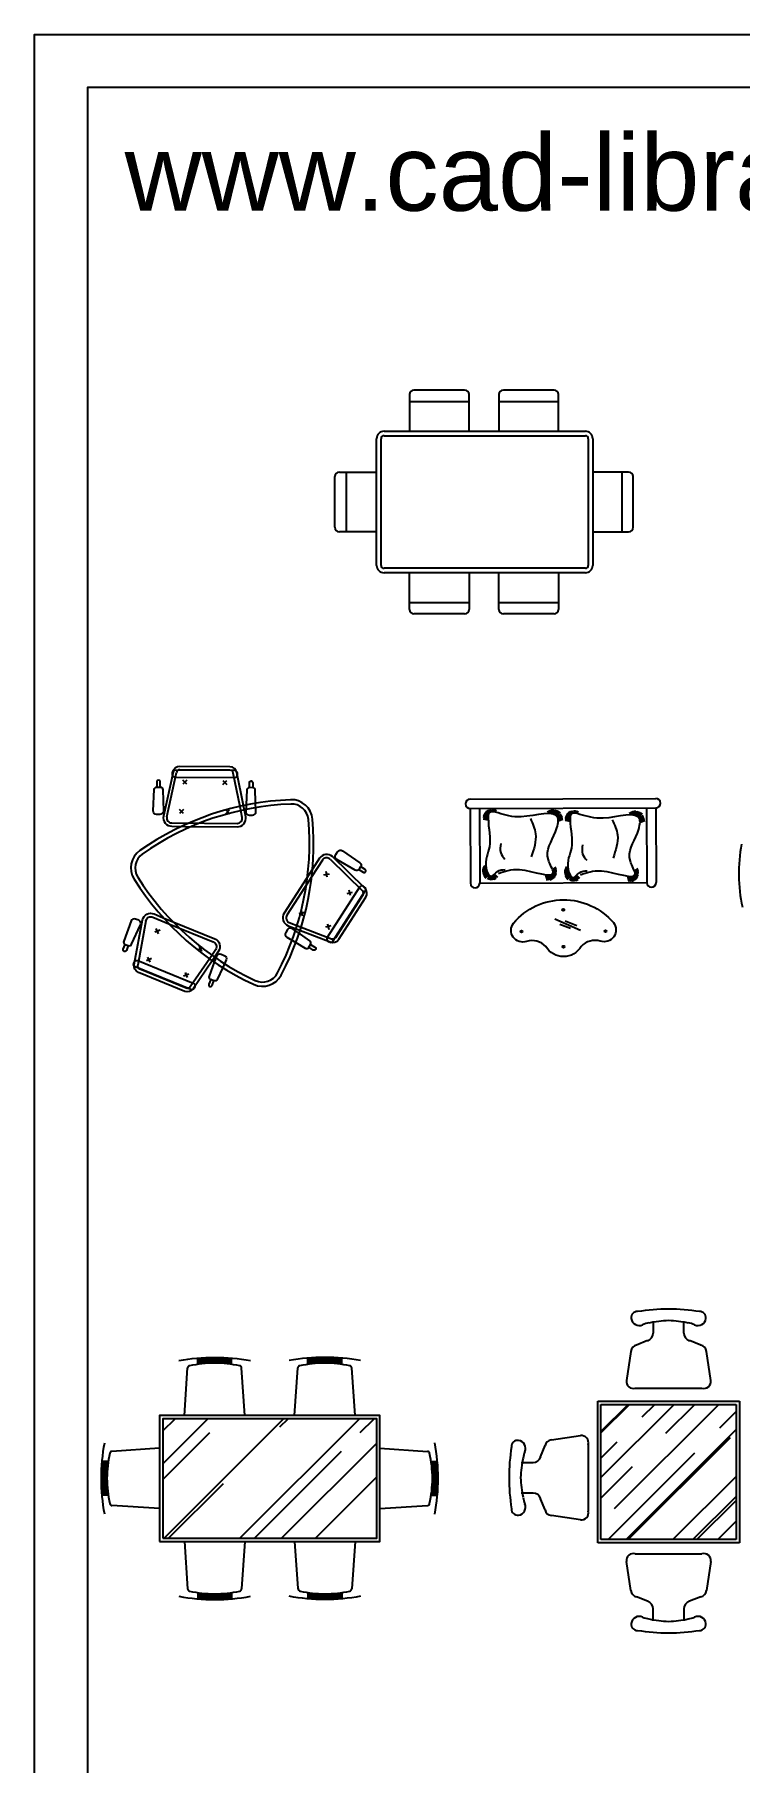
# Model space of a CAD drawing. Header units: inches. Extents: x 10.6 to 53.1, y 11.1 to 35.9.
# Drawn here: x 10.59 to 15.06, y 24.9 to 35.88 of the extents above; entities that cross this region are included whole.
import ezdxf

# ---------------------------------------------------------------- set-up
doc = ezdxf.new("R2010")
doc.units = ezdxf.units.IN
doc.header["$MEASUREMENT"] = 0
for name, color, linetype in [('02', 2, 'Continuous'), ('1', 1, 'Continuous'), ('4', 4, 'Continuous'), ('8', 8, 'Continuous'), ('kadrbm', 4, 'Continuous')]:
    doc.layers.add(name, color=color, linetype=linetype)
doc.styles.add('bmmm', font='swissel.ttf')

# ---------------------------------------------------------------- blocks, each defined once
blk = doc.blocks.new('kadrbm')
at = {"layer": 'kadrbm', "color": 4}
blk.add_lwpolyline([(0, 0), (0, 24.797), (21, 24.797), (21, 0), (0, 0)], close=True, dxfattribs=at)
blk.add_lwpolyline([(20.663, 0.326), (20.663, 24.46), (0.337, 24.46), (0.337, 0.326), (20.663, 0.326)], dxfattribs=at)
at = {"layer": 'kadrbm', "color": 211, "true_color": 0xf674fb, "style": 'bmmm'}
blk.add_text('www.cad-libraries.blogspot.com', height=0.48513, dxfattribs=at).set_placement((0.573, 23.677))

msp = doc.modelspace()

# ---------------------------------------------------------------- hatches: boundary and pattern name
at = {"layer": '8'}
h = msp.add_hatch(dxfattribs=at)
h.set_pattern_fill('AR-RROOF', color=256, scale=0.3, angle=45, style=0)
h.set_pattern_definition([(45, (44.59187, 17.53283), (0.2545584, 0.6788225), [4.5, -0.6, 1.5, -0.3]), (45, (44.76794, 17.92103), (-0.4942676, 0.0700036), [0.9, -0.099, 1.8, -0.225]), (45, (44.51763, 17.8192), (0.9609581, 1.245215), [2.4, -0.42, 1.2, -0.3])])
h.paths.add_polyline_path([(14.184, 27.178), (14.184, 26.318), (15.044, 26.318), (15.044, 27.178)])
h = msp.add_hatch(dxfattribs=at)
h.set_pattern_fill('AR-RROOF', color=256, scale=0.02, angle=45, style=0)
h.set_pattern_definition([(45, (-25.35854, 9.64753), (0.431052, 1.149473), [7.62, -1.016, 2.54, -0.508]), (45, (-25.0604, 10.3049), (-0.83696, 0.118539), [1.524, -0.16764, 3.048, -0.381]), (45, (-25.48426, 10.13246), (1.6272224, 2.108564), [4.064, -0.7112, 2.032, -0.508])])
h.paths.add_polyline_path([(11.4, 27.087), (11.4, 26.327), (12.76, 26.327), (12.76, 27.087)])

# ---------------------------------------------------------------- linework, layer by layer
at = {"layer": '02'}
for p, q in [((13.352, 31.024), (14.533, 31.029)), ((13.353, 30.965), (14.533, 30.97)), ((13.353, 30.965), (13.355, 30.49)), ((13.412, 30.965), (13.414, 30.49)), ((13.468, 30.91), (13.435, 30.921)), ((13.468, 30.901), (13.436, 30.912)), ((13.436, 30.899), (13.468, 30.894)), ((13.468, 30.916), (13.437, 30.924)), ((13.437, 30.906), (13.468, 30.898)), ((13.468, 30.907), (13.438, 30.915)), ((13.44, 30.931), (13.468, 30.92)), ((13.444, 30.94), (13.469, 30.926)), ((13.45, 30.948), (13.47, 30.933)), ((13.459, 30.955), (13.474, 30.939)), ((13.469, 30.958), (13.479, 30.943)), ((13.478, 30.96), (13.483, 30.944)), ((13.492, 30.963), (13.492, 30.945)), ((13.501, 30.961), (13.496, 30.944)), ((13.508, 30.961), (13.5, 30.944)), ((13.512, 30.959), (13.503, 30.943)), ((13.518, 30.957), (13.508, 30.942)), ((13.845, 30.95), (13.854, 30.933)), ((13.851, 30.953), (13.861, 30.932)), ((13.854, 30.955), (13.865, 30.932)), ((13.861, 30.957), (13.87, 30.932)), ((13.869, 30.96), (13.875, 30.931)), ((13.878, 30.96), (13.879, 30.93)), ((13.888, 30.956), (13.884, 30.929)), ((13.897, 30.956), (13.888, 30.928)), ((13.908, 30.955), (13.893, 30.925)), ((13.917, 30.949), (13.899, 30.922)), ((13.925, 30.943), (13.903, 30.918)), ((13.932, 30.927), (13.907, 30.912)), ((13.909, 30.908), (13.936, 30.921)), ((13.911, 30.903), (13.939, 30.917)), ((13.912, 30.899), (13.937, 30.912)), ((13.912, 30.894), (13.94, 30.908)), ((13.94, 30.903), (13.912, 30.889)), ((13.942, 30.896), (13.912, 30.885)), ((13.988, 30.902), (13.956, 30.912)), ((13.988, 30.893), (13.957, 30.903)), ((13.957, 30.898), (13.988, 30.889)), ((13.957, 30.891), (13.989, 30.885)), ((13.988, 30.907), (13.958, 30.916)), ((13.988, 30.899), (13.959, 30.907)), ((13.961, 30.923), (13.989, 30.912)), ((13.965, 30.932), (13.989, 30.918)), ((13.971, 30.939), (13.991, 30.924)), ((13.979, 30.946), (13.995, 30.931)), ((13.989, 30.95), (13.999, 30.934)), ((13.999, 30.952), (14.004, 30.936)), ((14.013, 30.954), (14.012, 30.936)), ((14.022, 30.953), (14.017, 30.936)), ((14.028, 30.952), (14.021, 30.936)), ((14.032, 30.951), (14.024, 30.935)), ((14.039, 30.949), (14.029, 30.934)), ((14.365, 30.942), (14.375, 30.924)), ((14.371, 30.945), (14.382, 30.924)), ((14.375, 30.947), (14.385, 30.924)), ((14.381, 30.949), (14.39, 30.923)), ((14.389, 30.952), (14.396, 30.923)), ((14.399, 30.952), (14.399, 30.922)), ((14.408, 30.948), (14.404, 30.921)), ((14.418, 30.948), (14.409, 30.919)), ((14.428, 30.946), (14.414, 30.917)), ((14.438, 30.941), (14.419, 30.913)), ((14.446, 30.935), (14.424, 30.909)), ((14.453, 30.918), (14.428, 30.904)), ((14.43, 30.899), (14.457, 30.912)), ((14.432, 30.894), (14.459, 30.909)), ((14.432, 30.891), (14.458, 30.903)), ((14.433, 30.885), (14.46, 30.9)), ((14.461, 30.894), (14.433, 30.881)), ((14.463, 30.888), (14.433, 30.877)), ((14.473, 30.97), (14.475, 30.494)), ((14.533, 30.97), (14.535, 30.495)), ((13.43, 30.578), (13.459, 30.573)), ((13.43, 30.568), (13.46, 30.569)), ((13.433, 30.586), (13.458, 30.578)), ((13.434, 30.593), (13.457, 30.583)), ((13.434, 30.559), (13.461, 30.564)), ((13.434, 30.549), (13.463, 30.56)), ((13.436, 30.596), (13.455, 30.587)), ((13.437, 30.539), (13.466, 30.555)), ((13.439, 30.602), (13.454, 30.594)), ((13.442, 30.53), (13.469, 30.549)), ((13.449, 30.522), (13.472, 30.544)), ((13.466, 30.515), (13.478, 30.538)), ((13.482, 30.535), (13.472, 30.512)), ((13.487, 30.535), (13.475, 30.509)), ((13.492, 30.537), (13.488, 30.509)), ((13.494, 30.537), (13.5, 30.512)), ((13.496, 30.538), (13.512, 30.514)), ((13.5, 30.542), (13.517, 30.516)), ((13.505, 30.546), (13.52, 30.527)), ((13.508, 30.549), (13.526, 30.53)), ((13.844, 30.508), (13.835, 30.544)), ((13.85, 30.509), (13.839, 30.544)), ((13.843, 30.543), (13.856, 30.509)), ((13.849, 30.543), (13.86, 30.511)), ((13.852, 30.543), (13.865, 30.508)), ((13.858, 30.543), (13.869, 30.511)), ((13.875, 30.513), (13.862, 30.543)), ((13.884, 30.518), (13.868, 30.544)), ((13.891, 30.525), (13.874, 30.546)), ((13.898, 30.593), (13.876, 30.577)), ((13.9, 30.586), (13.878, 30.573)), ((13.901, 30.583), (13.878, 30.571)), ((13.902, 30.576), (13.879, 30.568)), ((13.898, 30.533), (13.879, 30.55)), ((13.904, 30.567), (13.88, 30.565)), ((13.902, 30.553), (13.881, 30.559)), ((13.901, 30.544), (13.881, 30.555)), ((13.95, 30.569), (13.98, 30.564)), ((13.951, 30.56), (13.981, 30.56)), ((13.953, 30.578), (13.979, 30.57)), ((13.955, 30.584), (13.978, 30.575)), ((13.955, 30.551), (13.982, 30.556)), ((13.955, 30.541), (13.984, 30.551)), ((13.957, 30.588), (13.976, 30.579)), ((13.957, 30.531), (13.986, 30.546)), ((13.96, 30.594), (13.975, 30.586)), ((13.963, 30.521), (13.99, 30.541)), ((13.969, 30.514), (13.993, 30.535)), ((14.021, 30.533), (14.038, 30.507)), ((14.026, 30.538), (14.041, 30.519)), ((14.029, 30.541), (14.047, 30.522)), ((14.364, 30.5), (14.356, 30.536)), ((14.371, 30.501), (14.36, 30.535)), ((14.364, 30.535), (14.377, 30.5)), ((14.369, 30.534), (14.38, 30.502)), ((14.373, 30.534), (14.386, 30.5)), ((14.379, 30.534), (14.389, 30.502)), ((14.396, 30.505), (14.383, 30.534)), ((14.405, 30.51), (14.389, 30.535)), ((14.412, 30.516), (14.395, 30.538)), ((14.418, 30.584), (14.397, 30.569)), ((14.42, 30.578), (14.398, 30.564)), ((14.422, 30.574), (14.399, 30.563)), ((14.419, 30.525), (14.399, 30.542)), ((14.423, 30.568), (14.4, 30.56)), ((14.425, 30.559), (14.401, 30.557)), ((14.422, 30.535), (14.401, 30.547)), ((14.423, 30.545), (14.402, 30.551)), ((13.414, 30.49), (14.475, 30.494)), ((13.986, 30.507), (13.998, 30.53)), ((14.003, 30.527), (13.992, 30.504)), ((14.008, 30.526), (13.996, 30.501)), ((14.013, 30.529), (14.009, 30.501)), ((14.015, 30.528), (14.02, 30.503)), ((14.017, 30.53), (14.033, 30.506)), ((13.892, 30.265), (14.054, 30.192)), ((13.924, 30.231), (13.991, 30.205)), ((13.957, 30.252), (14.031, 30.221)), ((14.215, 30.18), (14.215, 30.192)), ((14.517, 27.706), (14.517, 27.631)), ((14.711, 27.631), (14.711, 27.706)), ((14.48, 27.583), (14.41, 27.555)), ((14.818, 27.555), (14.747, 27.583)), ((11.622, 27.433), (11.622, 27.472)), ((11.632, 27.434), (11.632, 27.473)), ((11.642, 27.435), (11.642, 27.474)), ((11.652, 27.437), (11.652, 27.474)), ((11.662, 27.438), (11.662, 27.475)), ((11.672, 27.439), (11.672, 27.476)), ((11.682, 27.439), (11.682, 27.476)), ((11.692, 27.44), (11.692, 27.476)), ((11.702, 27.441), (11.702, 27.477)), ((11.712, 27.441), (11.712, 27.477)), ((11.722, 27.441), (11.722, 27.477)), ((11.73, 27.442), (11.73, 27.477)), ((11.737, 27.441), (11.737, 27.477)), ((11.747, 27.441), (11.747, 27.477)), ((11.757, 27.441), (11.757, 27.477)), ((11.767, 27.44), (11.767, 27.476)), ((11.777, 27.439), (11.777, 27.476)), ((11.787, 27.439), (11.787, 27.476)), ((11.797, 27.438), (11.797, 27.475)), ((11.807, 27.437), (11.807, 27.474)), ((11.817, 27.435), (11.817, 27.474)), ((11.827, 27.434), (11.827, 27.473)), ((11.837, 27.433), (11.837, 27.472)), ((12.322, 27.433), (12.322, 27.472)), ((12.332, 27.434), (12.332, 27.473)), ((12.342, 27.435), (12.342, 27.474)), ((12.352, 27.437), (12.352, 27.474)), ((12.362, 27.438), (12.362, 27.475)), ((12.372, 27.439), (12.372, 27.476)), ((12.382, 27.439), (12.382, 27.476)), ((12.392, 27.44), (12.392, 27.476)), ((12.402, 27.441), (12.402, 27.477)), ((12.412, 27.441), (12.412, 27.477)), ((12.422, 27.441), (12.422, 27.477)), ((12.43, 27.442), (12.43, 27.477)), ((12.437, 27.441), (12.437, 27.477)), ((12.447, 27.441), (12.447, 27.477)), ((12.457, 27.441), (12.457, 27.477)), ((12.467, 27.44), (12.467, 27.476)), ((12.477, 27.439), (12.477, 27.476)), ((12.487, 27.439), (12.487, 27.476)), ((12.497, 27.438), (12.497, 27.475)), ((12.507, 27.437), (12.507, 27.474)), ((12.517, 27.435), (12.517, 27.474)), ((12.527, 27.434), (12.527, 27.473)), ((12.537, 27.433), (12.537, 27.472)), ((14.374, 27.514), (14.346, 27.329)), ((14.882, 27.329), (14.854, 27.514)), ((11.537, 27.107), (11.558, 27.41)), ((11.922, 27.107), (11.901, 27.41)), ((12.237, 27.107), (12.258, 27.41)), ((12.622, 27.107), (12.601, 27.41)), ((14.402, 27.281), (14.826, 27.281)), ((14.164, 26.298), (14.164, 27.198)), ((14.164, 27.198), (15.064, 27.198)), ((14.184, 26.318), (14.184, 27.178)), ((14.184, 27.178), (15.044, 27.178)), ((15.044, 27.178), (15.044, 26.318)), ((15.064, 27.198), (15.064, 26.298)), ((13.801, 26.845), (13.829, 26.916)), ((13.87, 26.952), (14.055, 26.98)), ((14.103, 26.924), (14.103, 26.5)), ((11.053, 26.805), (11.014, 26.805)), ((11.054, 26.815), (11.015, 26.815)), ((11.38, 26.899), (11.077, 26.879)), ((12.78, 26.899), (13.082, 26.879)), ((13.105, 26.815), (13.145, 26.815)), ((13.107, 26.805), (13.146, 26.805)), ((13.678, 26.809), (13.753, 26.809)), ((11.047, 26.745), (11.01, 26.745)), ((11.046, 26.735), (11.01, 26.735)), ((11.046, 26.725), (11.01, 26.725)), ((11.045, 26.715), (11.01, 26.715)), ((11.045, 26.707), (11.01, 26.707)), ((11.045, 26.7), (11.01, 26.7)), ((11.046, 26.69), (11.01, 26.69)), ((11.048, 26.765), (11.011, 26.765)), ((11.047, 26.755), (11.011, 26.755)), ((11.05, 26.785), (11.012, 26.785)), ((11.049, 26.775), (11.012, 26.775)), ((11.051, 26.795), (11.013, 26.795)), ((13.108, 26.795), (13.146, 26.795)), ((13.109, 26.785), (13.147, 26.785)), ((13.11, 26.775), (13.147, 26.775)), ((13.111, 26.765), (13.148, 26.765)), ((13.112, 26.755), (13.148, 26.755)), ((13.113, 26.745), (13.149, 26.745)), ((13.113, 26.735), (13.149, 26.735)), ((13.114, 26.725), (13.149, 26.725)), ((13.114, 26.715), (13.149, 26.715)), ((13.114, 26.707), (13.149, 26.707)), ((13.114, 26.7), (13.149, 26.7)), ((13.114, 26.69), (13.149, 26.69)), ((11.046, 26.68), (11.01, 26.68)), ((11.047, 26.67), (11.01, 26.67)), ((11.047, 26.66), (11.011, 26.66)), ((11.048, 26.65), (11.011, 26.65)), ((11.049, 26.64), (11.012, 26.64)), ((11.05, 26.63), (11.012, 26.63)), ((11.051, 26.62), (11.013, 26.62)), ((11.053, 26.61), (11.014, 26.61)), ((11.054, 26.6), (11.015, 26.6)), ((13.105, 26.6), (13.145, 26.6)), ((13.107, 26.61), (13.146, 26.61)), ((13.108, 26.62), (13.146, 26.62)), ((13.109, 26.63), (13.147, 26.63)), ((13.11, 26.64), (13.147, 26.64)), ((13.111, 26.65), (13.148, 26.65)), ((13.112, 26.66), (13.148, 26.66)), ((13.113, 26.68), (13.149, 26.68)), ((13.113, 26.67), (13.149, 26.67)), ((13.753, 26.614), (13.678, 26.614)), ((11.38, 26.515), (11.077, 26.535)), ((12.78, 26.515), (13.082, 26.535)), ((13.829, 26.508), (13.801, 26.578)), ((14.055, 26.443), (13.87, 26.472)), ((11.537, 26.307), (11.558, 26.005)), ((11.922, 26.307), (11.901, 26.005)), ((12.237, 26.307), (12.258, 26.008)), ((12.622, 26.307), (12.601, 26.005)), ((15.064, 26.298), (14.164, 26.298)), ((15.044, 26.318), (14.184, 26.318)), ((14.374, 25.995), (14.346, 26.18)), ((14.402, 26.228), (14.826, 26.228)), ((14.882, 26.18), (14.854, 25.995)), ((11.622, 25.982), (11.622, 25.942)), ((11.632, 25.98), (11.632, 25.941)), ((11.642, 25.979), (11.642, 25.941)), ((11.652, 25.978), (11.652, 25.94)), ((11.662, 25.977), (11.662, 25.939)), ((11.672, 25.976), (11.672, 25.939)), ((11.682, 25.975), (11.682, 25.938)), ((11.692, 25.974), (11.692, 25.938)), ((11.702, 25.974), (11.702, 25.938)), ((11.712, 25.973), (11.712, 25.938)), ((11.722, 25.973), (11.722, 25.938)), ((11.73, 25.973), (11.73, 25.937)), ((11.737, 25.973), (11.737, 25.938)), ((11.747, 25.973), (11.747, 25.938)), ((11.757, 25.974), (11.757, 25.938)), ((11.767, 25.974), (11.767, 25.938)), ((11.777, 25.975), (11.777, 25.938)), ((11.787, 25.976), (11.787, 25.939)), ((11.797, 25.977), (11.797, 25.939)), ((11.807, 25.978), (11.807, 25.94)), ((11.817, 25.979), (11.817, 25.941)), ((11.827, 25.98), (11.827, 25.941)), ((11.837, 25.982), (11.837, 25.942)), ((12.322, 25.982), (12.322, 25.942)), ((12.332, 25.98), (12.332, 25.941)), ((12.342, 25.979), (12.342, 25.941)), ((12.352, 25.978), (12.352, 25.94)), ((12.362, 25.977), (12.362, 25.939)), ((12.372, 25.976), (12.372, 25.939)), ((12.382, 25.975), (12.382, 25.938)), ((12.392, 25.974), (12.392, 25.938)), ((12.402, 25.974), (12.402, 25.938)), ((12.412, 25.973), (12.412, 25.938)), ((12.422, 25.973), (12.422, 25.938)), ((12.43, 25.973), (12.43, 25.937)), ((12.437, 25.973), (12.437, 25.938)), ((12.447, 25.973), (12.447, 25.938)), ((12.457, 25.974), (12.457, 25.938)), ((12.467, 25.974), (12.467, 25.938)), ((12.477, 25.975), (12.477, 25.938)), ((12.487, 25.976), (12.487, 25.939)), ((12.497, 25.977), (12.497, 25.939)), ((12.507, 25.978), (12.507, 25.94)), ((12.517, 25.979), (12.517, 25.941)), ((12.527, 25.98), (12.527, 25.941)), ((12.537, 25.982), (12.537, 25.942)), ((14.48, 25.926), (14.41, 25.954)), ((14.818, 25.954), (14.747, 25.926)), ((14.517, 25.803), (14.517, 25.878)), ((14.711, 25.878), (14.711, 25.803))]:
    msp.add_line(p, q, dxfattribs=at)
for points in [[(11.465, 31.197), (11.404, 30.917, 0.464861), (11.457, 30.853), (11.541, 30.852)], [(11.912, 30.984), (11.87, 31.194, 0.365317), (11.827, 31.231), (11.509, 31.233, 0.365317), (11.465, 31.197)], [(11.892, 30.977), (11.848, 31.191, 0.369708), (11.827, 31.209), (11.508, 31.212, 0.365317), (11.487, 31.194)], [(11.384, 31.102), (11.384, 31.135, 1), (11.362, 31.135)], [(11.99, 31.012), (11.988, 31.081, 0.414214), (11.972, 31.097), (11.95, 31.098, 0.414214), (11.934, 31.081), (11.929, 30.99)], [(11.95, 31.13, -1), (11.972, 31.13), (11.972, 31.097)], [(11.95, 31.098), (11.95, 31.13, -0.414214)], [(11.541, 30.852), (11.873, 30.849, 0.464861), (11.927, 30.913), (11.912, 30.984)], [(11.873, 30.871, 0.461561), (11.905, 30.909), (11.892, 30.977)], [(11.929, 30.989), (11.927, 30.945, 0.414214), (11.949, 30.923), (11.97, 30.923, 0.414214), (11.992, 30.945), (11.99, 31.012)], [(11.426, 30.912, 0.461561), (11.457, 30.874), (11.873, 30.871)], [(12.463, 30.644, 0.461561), (12.414, 30.637), (12.347, 30.533)], [(12.683, 30.458), (12.478, 30.66, 0.464861), (12.396, 30.649), (12.351, 30.579)], [(12.351, 30.579), (12.171, 30.3, 0.464861), (12.196, 30.22), (12.264, 30.194)], [(12.347, 30.533), (12.189, 30.288, 0.461561), (12.204, 30.24), (12.269, 30.215)], [(12.646, 30.578), (12.673, 30.56, 1), (12.685, 30.578)], [(12.264, 30.194), (12.464, 30.118, 0.365317), (12.518, 30.134), (12.69, 30.402, 0.365317), (12.683, 30.458)], [(12.269, 30.215), (12.472, 30.138, 0.369708), (12.499, 30.146), (12.672, 30.414, 0.365317), (12.668, 30.442)], [(11.219, 29.974), (11.271, 30.257, -0.464861), (11.345, 30.295), (11.403, 30.271)], [(11.293, 30.252, -0.461561), (11.337, 30.275), (11.438, 30.233)], [(11.403, 30.271), (11.73, 30.138, -0.464861), (11.755, 30.058), (11.714, 29.998)], [(11.438, 30.233), (11.721, 30.117, -0.461561), (11.737, 30.07), (11.698, 30.013)], [(12.259, 30.177), (12.223, 30.202, 0.414214), (12.193, 30.196), (12.181, 30.177, 0.414214), (12.188, 30.147), (12.245, 30.113)], [(11.169, 30.063, -1), (11.149, 30.072), (11.161, 30.102)], [(11.181, 30.094), (11.169, 30.063, -0.414214)], [(12.245, 30.113), (12.305, 30.078, 0.414214), (12.328, 30.083), (12.339, 30.102, 0.414214), (12.335, 30.124), (12.26, 30.177)], [(12.339, 30.102), (12.367, 30.084, -0.414214)], [(11.714, 29.998), (11.594, 29.82, -0.365317), (11.54, 29.803), (11.245, 29.924, -0.365317), (11.219, 29.974)], [(11.698, 30.013), (11.575, 29.832, -0.369708), (11.548, 29.823), (11.254, 29.944, -0.365317), (11.241, 29.969)], [(11.781, 29.954), (11.746, 29.879, -0.414214), (11.725, 29.871), (11.705, 29.879, -0.414214), (11.696, 29.9), (11.728, 29.988)], [(11.728, 29.988), (11.743, 30.028, -0.414214), (11.771, 30.04), (11.791, 30.032, -0.414214), (11.803, 30.003), (11.781, 29.954)], [(12.367, 30.084, -1), (12.355, 30.066), (12.328, 30.083)], [(11.705, 29.879), (11.693, 29.849, 1), (11.713, 29.84)], [(11.503, 27.456, -0.091245), (11.957, 27.456, -0.091245)], [(12.657, 27.456, 0.091245), (12.203, 27.456, 0.091245)], [(11.031, 26.48, -0.091245), (11.031, 26.934, -0.091245)], [(13.129, 26.48, 0.091245), (13.129, 26.934, 0.091245)], [(11.503, 25.958, 0.091245), (11.957, 25.958, 0.091245)], [(12.657, 25.958, -0.091245), (12.203, 25.958, -0.091245)]]:
    msp.add_lwpolyline(points, format="xyb", dxfattribs=at)
for points in [[(11.426, 30.913), (11.487, 31.194)], [(11.362, 31.135), (11.362, 31.102)], [(11.552, 31.146), (11.527, 31.12)], [(11.552, 31.12), (11.527, 31.146)], [(11.782, 31.118), (11.808, 31.144)], [(11.782, 31.144), (11.807, 31.118)], [(11.531, 30.933), (11.506, 30.958)], [(11.532, 30.958), (11.506, 30.933)], [(11.8, 30.931), (11.825, 30.956)], [(11.8, 30.956), (11.825, 30.931)], [(12.464, 30.643), (12.668, 30.442)], [(12.424, 30.543), (12.459, 30.551)], [(12.445, 30.53), (12.438, 30.565)], [(12.685, 30.578), (12.657, 30.596)], [(12.571, 30.426), (12.606, 30.433)], [(12.593, 30.412), (12.585, 30.447)], [(12.279, 30.318), (12.286, 30.283)], [(11.293, 30.252), (11.241, 29.969)], [(12.3, 30.304), (12.265, 30.296)], [(12.468, 30.219), (12.433, 30.211)], [(12.447, 30.232), (12.455, 30.197)], [(11.383, 30.192), (11.349, 30.179)], [(11.373, 30.169), (11.359, 30.202)], [(11.329, 30.012), (11.296, 29.998)], [(11.32, 29.988), (11.306, 30.021)], [(11.621, 30.067), (11.654, 30.081)], [(11.631, 30.091), (11.645, 30.057)], [(11.532, 29.901), (11.565, 29.915)], [(11.542, 29.924), (11.556, 29.891)], [(11.713, 29.84), (11.725, 29.871)]]:
    msp.add_lwpolyline(points, dxfattribs=at)
for points in [[(11.476, 31.165), (11.857, 31.163, 0.414214), (11.874, 31.179), (11.874, 31.19, 0.414214), (11.858, 31.206), (11.476, 31.209, 0.414214), (11.46, 31.193), (11.46, 31.182, 0.414214)], [(11.382, 30.928), (11.361, 30.928, -0.414214), (11.339, 30.95), (11.346, 31.086, -0.414214), (11.362, 31.102), (11.384, 31.102, -0.414214), (11.4, 31.085), (11.404, 30.949, -0.414214)], [(12.153, 29.907, 0.144071), (12.352, 30.898, 0.400007), (12.212, 31.021, 0.144071), (11.255, 30.698, 0.400007), (11.218, 30.516, 0.144071), (11.976, 29.848, 0.400007)], [(12.129, 29.92, 0.144071), (12.325, 30.896, 0.400007), (12.213, 30.994, 0.144071), (11.27, 30.676, 0.400007), (11.241, 30.53, 0.144071), (11.988, 29.872, 0.400007)], [(12.499, 30.672), (12.511, 30.69, -0.414214), (12.541, 30.697), (12.653, 30.619, -0.414214), (12.657, 30.596), (12.646, 30.578, -0.414214), (12.623, 30.573), (12.506, 30.642, -0.414214)], [(12.65, 30.466), (12.444, 30.145, 0.414214), (12.449, 30.123), (12.458, 30.117, 0.414214), (12.481, 30.122), (12.687, 30.442, 0.414214), (12.682, 30.465), (12.673, 30.471, 0.414214)], [(14.263, 30.24, -0.74862), (14.18, 30.123, 0.273118), (14.059, 30.089, -0.575429), (13.834, 30.088, 0.273118), (13.712, 30.121, -0.74862), (13.629, 30.237, -0.462901)], [(11.247, 30.255), (11.227, 30.263, 0.414214), (11.199, 30.251), (11.152, 30.123, 0.414214), (11.161, 30.102), (11.181, 30.094, 0.414214), (11.202, 30.103), (11.259, 30.226, 0.414214)], [(11.242, 29.999), (11.594, 29.855, -0.414214), (11.603, 29.833), (11.599, 29.823, -0.414214), (11.578, 29.814), (11.225, 29.959, -0.414214), (11.216, 29.98), (11.22, 29.99, -0.414214)]]:
    msp.add_lwpolyline(points, format="xyb", close=True, dxfattribs=at)
for points in [[(11.38, 26.307), (12.78, 26.307), (12.78, 27.107), (11.38, 27.107)], [(11.4, 26.327), (12.76, 26.327), (12.76, 27.087), (11.4, 27.087)]]:
    msp.add_lwpolyline(points, close=True, dxfattribs=at)
for centre in [(13.945, 30.322), (13.679, 30.184), (13.946, 30.087), (14.213, 30.186)]:
    msp.add_circle(centre, 0.0063, dxfattribs=at)
for centre, radius, start, end in [((13.353, 30.995), 0.0297, 90.2337, 270.2337), ((14.533, 31), 0.0297, 270.2337, 90.2337), ((13.384, 30.49), 0.0297, 180.2337, 0.2337), ((14.505, 30.495), 0.0297, 180.2337, 0.2337), ((14.415, 27.729), 0.0391, 87.8628, 187.6187), ((14.428, 27.73), 0.0516, 187.6187, 294.2475), ((14.614, 26.601), 1.183, 80.4119, 99.588), ((14.515, 27.538), 0.16, 99.1669, 114.2475), ((14.64, 26.996), 0.715, 92.0934, 102.1843), ((14.588, 26.996), 0.715, 77.8157, 87.9066), ((14.713, 27.538), 0.16, 65.7525, 80.8331), ((14.8, 27.73), 0.0516, 245.7525, 352.3813), ((14.812, 27.729), 0.0391, 352.3813, 92.1372), ((14.466, 27.631), 0.0503, 286.288, 0), ((14.761, 27.631), 0.0503, 180, 253.712), ((14.421, 27.509), 0.0473, 103.1404, 172.9139), ((14.807, 27.509), 0.0473, 7.0861, 76.8596), ((11.573, 27.409), 0.015, 101.9645, 176.1255), ((11.744, 26.6), 0.841, 90.9862, 101.9645), ((11.715, 26.6), 0.841, 78.0355, 89.0138), ((11.886, 27.409), 0.015, 3.8745, 78.0355), ((12.273, 27.409), 0.015, 101.9645, 176.1255), ((12.444, 26.6), 0.841, 90.9862, 101.9645), ((12.415, 26.6), 0.841, 78.0355, 89.0138), ((12.586, 27.409), 0.015, 3.8745, 78.0355), ((14.39, 27.324), 0.0447, 173.457, 285.3118), ((14.838, 27.324), 0.0447, 254.6882, 6.543), ((14.783, 26.712), 1.183, 170.4119, 189.5881), ((13.655, 26.91), 0.0391, 82.3813, 182.1372), ((13.654, 26.898), 0.0516, 335.7525, 82.3813), ((13.875, 26.905), 0.0473, 97.0861, 166.8596), ((14.06, 26.935), 0.0447, 344.6882, 96.543), ((11.886, 26.693), 0.841, 168.0355, 179.0138), ((11.078, 26.864), 0.015, 93.8745, 168.0355), ((13.081, 26.864), 0.015, 11.9645, 86.1255), ((12.273, 26.693), 0.841, 0.9862, 11.9645), ((14.388, 26.686), 0.715, 167.8157, 177.9066), ((13.847, 26.811), 0.16, 155.7525, 170.8331), ((13.753, 26.859), 0.0503, 270, 343.712), ((11.886, 26.722), 0.841, 180.9862, 191.9645), ((12.273, 26.722), 0.841, 348.0355, 359.0138), ((14.388, 26.738), 0.715, 182.0934, 192.1843), ((13.847, 26.612), 0.16, 189.1669, 204.2475), ((13.753, 26.564), 0.0503, 16.288, 90), ((11.078, 26.55), 0.015, 191.9645, 266.1255), ((13.081, 26.55), 0.015, 273.8745, 348.0355), ((13.655, 26.513), 0.0391, 177.8628, 277.6187), ((13.654, 26.525), 0.0516, 277.6187, 24.2475), ((13.875, 26.518), 0.0473, 193.1404, 262.9139), ((14.06, 26.488), 0.0447, 263.457, 15.3118), ((14.39, 26.185), 0.0447, 74.6882, 186.543), ((14.838, 26.185), 0.0447, 353.457, 105.3118), ((11.573, 26.006), 0.015, 183.8745, 258.0355), ((11.744, 26.814), 0.841, 258.0355, 269.0138), ((11.715, 26.814), 0.841, 270.9862, 281.9645), ((11.886, 26.006), 0.015, 281.9645, 356.1255), ((12.278, 26.01), 0.02, 183.8745, 258.2989), ((12.444, 26.814), 0.841, 258.2989, 269.0138), ((12.415, 26.814), 0.841, 270.9862, 281.9645), ((12.586, 26.006), 0.015, 281.9645, 356.1255), ((14.421, 26), 0.0473, 187.0861, 256.8596), ((14.466, 25.878), 0.0503, 0, 73.712), ((14.761, 25.878), 0.0503, 106.288, 180), ((14.807, 26), 0.0473, 283.1404, 352.9139), ((14.428, 25.779), 0.0516, 65.7525, 172.3813), ((14.515, 25.972), 0.16, 245.7525, 260.8331), ((14.64, 26.513), 0.715, 257.8157, 267.9066), ((14.588, 26.513), 0.715, 272.0934, 282.1843), ((14.713, 25.972), 0.16, 279.1669, 294.2475), ((14.8, 25.779), 0.0516, 7.6187, 114.2475), ((14.415, 25.78), 0.0391, 172.3813, 272.1372), ((14.614, 26.908), 1.183, 260.4119, 279.588), ((14.812, 25.78), 0.0391, 267.8628, 7.6187)]:
    msp.add_arc(centre, radius, start, end, dxfattribs=at)
for points, knots in [([(13.531, 30.937), (13.507, 30.943), (13.469, 30.954), (13.465, 30.846), (13.5, 30.733), (13.433, 30.625), (13.482, 30.511), (13.525, 30.575), (13.559, 30.576), (13.576, 30.577)], [0, 0, 0, 0, 57.50056, 90.537528, 274.414419, 411.912854, 471.990006, 522.545426, 573.658259, 573.658259, 573.658259, 573.658259]), ([(13.534, 30.552), (13.573, 30.567), (13.674, 30.605), (13.934, 30.494), (13.813, 30.68), (13.889, 30.776), (13.941, 30.977), (13.689, 30.889), (13.575, 30.923), (13.531, 30.937)], [0, 0, 0, 0, 134.499242, 349.901291, 435.923228, 619.741514, 709.096693, 941.014001, 1090.60071, 1090.60071, 1090.60071, 1090.60071]), ([(13.736, 30.901), (13.75, 30.869), (13.786, 30.791), (13.758, 30.708), (13.741, 30.658)], [0, 0, 0, 0, 101.075876, 251.207908, 251.207908, 251.207908, 251.207908]), ([(14.051, 30.928), (14.027, 30.935), (13.989, 30.946), (13.986, 30.837), (14.021, 30.725), (13.954, 30.616), (14.003, 30.503), (14.045, 30.567), (14.08, 30.568), (14.097, 30.569)], [0, 0, 0, 0, 48.401144, 76.21004, 230.988568, 346.727991, 397.297985, 439.853052, 482.877322, 482.877322, 482.877322, 482.877322]), ([(14.055, 30.544), (14.094, 30.558), (14.194, 30.597), (14.455, 30.485), (14.334, 30.672), (14.409, 30.768), (14.461, 30.968), (14.21, 30.88), (14.096, 30.915), (14.051, 30.928)], [0, 0, 0, 0, 113.21485, 294.529707, 366.938744, 521.667941, 596.882739, 792.099328, 918.014066, 918.014066, 918.014066, 918.014066]), ([(14.256, 30.893), (14.271, 30.861), (14.307, 30.783), (14.278, 30.699), (14.261, 30.65)], [0, 0, 0, 0, 85.080704, 211.454468, 211.454468, 211.454468, 211.454468]), ([(13.547, 30.743), (13.544, 30.723), (13.539, 30.685), (13.563, 30.657), (13.574, 30.644)], [0, 0, 0, 0, 59.325372, 107.640284, 107.640284, 107.640284, 107.640284]), ([(14.067, 30.735), (14.065, 30.714), (14.059, 30.677), (14.084, 30.648), (14.095, 30.636)], [0, 0, 0, 0, 49.937182, 90.6063, 90.6063, 90.6063, 90.6063])]:
    msp.add_open_spline(points, degree=3, knots=knots, dxfattribs=at)
at = {"layer": '1'}
for p, q in [((13.318, 33.624), (12.996, 33.624)), ((13.886, 33.624), (13.564, 33.624)), ((12.967, 33.596), (12.967, 33.364)), ((12.967, 33.553), (13.346, 33.553)), ((13.346, 33.364), (13.346, 33.596)), ((13.536, 33.596), (13.536, 33.364)), ((13.536, 33.553), (13.915, 33.553)), ((13.915, 33.364), (13.915, 33.596)), ((12.759, 32.511), (12.759, 33.316)), ((12.787, 32.511), (12.787, 33.316)), ((12.806, 33.364), (14.085, 33.364)), ((12.806, 33.335), (14.085, 33.335)), ((14.104, 33.316), (14.104, 32.511)), ((14.133, 33.316), (14.133, 32.511)), ((12.494, 32.753), (12.494, 33.075)), ((12.522, 33.103), (12.759, 33.103)), ((12.565, 33.103), (12.565, 32.724)), ((14.36, 33.103), (14.133, 33.103)), ((14.317, 33.103), (14.317, 32.724)), ((14.389, 32.753), (14.389, 33.075)), ((12.759, 32.724), (12.522, 32.724)), ((14.133, 32.724), (14.36, 32.724)), ((14.085, 32.492), (12.806, 32.492)), ((14.085, 32.464), (12.806, 32.464)), ((12.967, 32.231), (12.967, 32.464)), ((13.346, 32.464), (13.346, 32.231)), ((13.536, 32.231), (13.536, 32.464)), ((13.915, 32.464), (13.915, 32.231)), ((12.967, 32.274), (13.346, 32.274)), ((13.318, 32.203), (12.996, 32.203)), ((13.536, 32.274), (13.915, 32.274)), ((13.886, 32.203), (13.564, 32.203))]:
    msp.add_line(p, q, dxfattribs=at)
for centre, radius, start, end in [((12.996, 33.596), 0.0284, 90, 180), ((13.318, 33.596), 0.0284, 0, 90), ((13.564, 33.596), 0.0284, 90, 180), ((13.886, 33.596), 0.0284, 0, 90), ((12.806, 33.316), 0.0474, 90, 180), ((12.806, 33.316), 0.0189, 90, 180), ((14.085, 33.316), 0.0474, 0, 90), ((14.085, 33.316), 0.0189, 0, 90), ((12.522, 33.075), 0.0284, 90, 180), ((14.36, 33.075), 0.0284, 0, 90), ((12.522, 32.753), 0.0284, 180, 270), ((14.36, 32.753), 0.0284, 270, 0), ((12.806, 32.511), 0.0474, 180, 270), ((12.806, 32.511), 0.0189, 180, 270), ((14.085, 32.511), 0.0474, 270, 0), ((14.085, 32.511), 0.0189, 270, 0), ((12.996, 32.231), 0.0284, 180, 270), ((13.318, 32.231), 0.0284, 270, 0), ((13.564, 32.231), 0.0284, 180, 270), ((13.886, 32.231), 0.0284, 270, 0)]:
    msp.add_arc(centre, radius, start, end, dxfattribs=at)
at = {"layer": '4'}
msp.add_arc((16.044, 30.551), 0.984, 168.9982, 192.4562, dxfattribs=at)

# ---------------------------------------------------------------- block references
at = {"layer": 'kadrbm'}
msp.add_blockref('kadrbm', (10.585, 11.088), dxfattribs=at)

doc.saveas('drawing.dxf')
